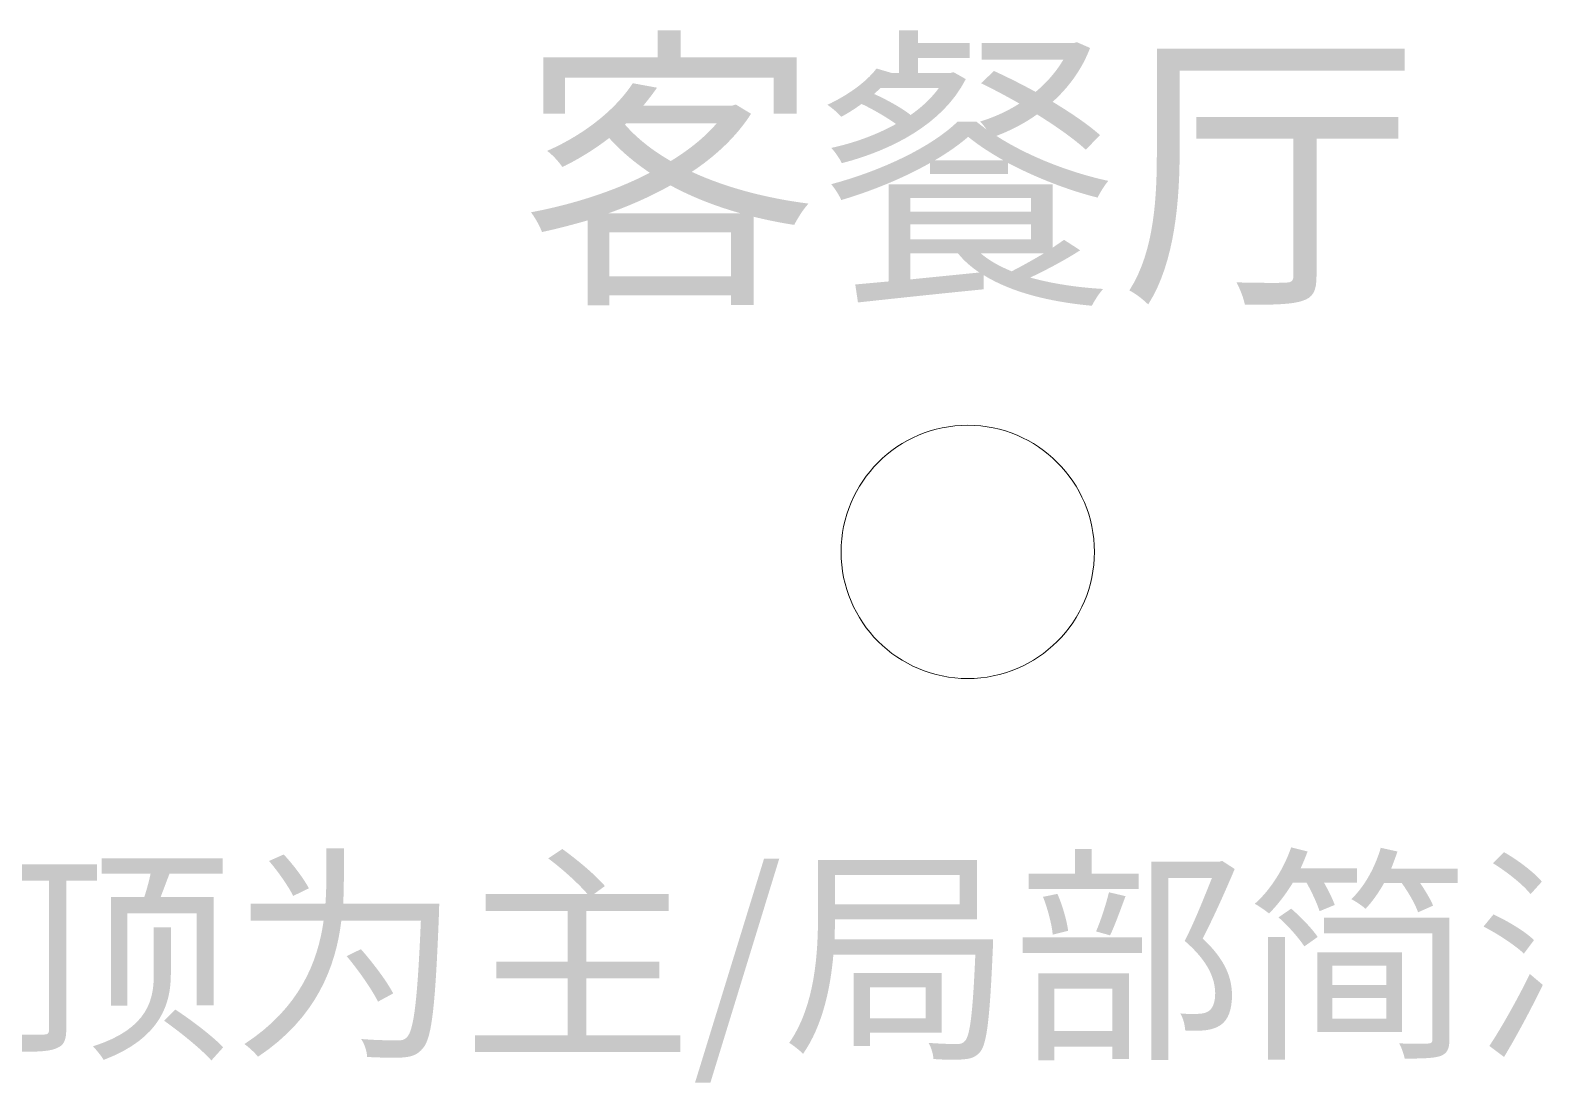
# Model space of a CAD drawing. Header units: millimetres. Extents: x -4600 to 229000, y -4300 to 19460.
# Drawn here: x 170486 to 172277, y 7272 to 8518 of the extents above; entities that cross this region are included whole.
import ezdxf

# ---------------------------------------------------------------- set-up
doc = ezdxf.new("R2010")
doc.units = ezdxf.units.MM
doc.header["$LTSCALE"] = 100
doc.layers.add('A-TEXT', color=7, linetype='Continuous', lineweight=18)
doc.layers.add('R2-LIGHT', color=2, linetype='Continuous', lineweight=18)

# ---------------------------------------------------------------- blocks, each defined once
blk = doc.blocks.new('R2_CEILING')
at = {"layer": 'A-TEXT'}
for points in [[(11093.3, 6686.1), (11093.3, 6619.4), (11119.2, 6619.4), (11119.2, 6662), (11366.1, 6662), (11366.1, 6619.4), (11393.4, 6619.4), (11393.4, 6686.1), (11256.1, 6686.1), (11256.1, 6718.4), (11228.8, 6718.4), (11228.8, 6686.1), (11093.3, 6686.1)], [(11273.1, 5471.6), (11291.3, 5471.6), (11372.9, 5737.1), (11354.9, 5737.1), (11273.1, 5471.6)], [(11723, 5748.5), (11723, 5719.3), (11668.1, 5719.3), (11668.1, 5701), (11798.6, 5701), (11798.6, 5719.3), (11742.9, 5719.3), (11742.9, 5748.5), (11723, 5748.5)], [(11661.3, 5643.7), (11661.3, 5625.2), (11802.4, 5625.2), (11802.4, 5643.7), (11661.3, 5643.7)], [(11951.9, 5644.3), (11951.9, 5499.1), (11971.8, 5499.1), (11971.8, 5644.3), (11951.9, 5644.3)]]:
    blk.add_hatch(color=256, dxfattribs=at).paths.add_polyline_path(points)
h = blk.add_hatch(color=256, dxfattribs=at)
edge = h.paths.add_edge_path()
edge.add_spline(control_points=[(11611.9, 6655.6), (11626.4, 6648.5), (11642, 6640.3), (11657.3, 6631.5)], knot_values=[0, 0, 0, 0, 1, 1, 1, 1], degree=3, periodic=0)
edge.add_spline(control_points=[(11657.3, 6631.5), (11642.8, 6622.2), (11626.8, 6615.1), (11610.8, 6610.2)], knot_values=[0, 0, 0, 0, 1, 1, 1, 1], degree=3, periodic=0)
edge.add_spline(control_points=[(11610.8, 6610.2), (11613.3, 6607.7), (11616.2, 6604.1), (11618.6, 6600.6)], knot_values=[0, 0, 0, 0, 1, 1, 1, 1], degree=3, periodic=0)
edge.add_line((11618.6, 6600.6), (11606.2, 6610.2))
edge.add_line((11606.2, 6610.2), (11584.2, 6610.2))
edge.add_spline(control_points=[(11584.2, 6610.2), (11553.7, 6580.4), (11494.5, 6552), (11434.5, 6536)], knot_values=[0, 0, 0, 0, 1, 1, 1, 1], degree=3, periodic=0)
edge.add_spline(control_points=[(11434.5, 6536), (11438.8, 6530.7), (11444.1, 6522.6), (11446.3, 6517.2)], knot_values=[0, 0, 0, 0, 1, 1, 1, 1], degree=3, periodic=0)
edge.add_spline(control_points=[(11446.3, 6517.2), (11483.5, 6528.2), (11521.1, 6543.8), (11551.6, 6561.2)], knot_values=[0, 0, 0, 0, 1, 1, 1, 1], degree=3, periodic=0)
edge.add_line((11551.6, 6561.2), (11551.6, 6548.1))
edge.add_line((11551.6, 6548.1), (11643.8, 6548.1))
edge.add_line((11643.8, 6548.1), (11643.8, 6561.2))
edge.add_spline(control_points=[(11643.8, 6561.2), (11677.2, 6543.5), (11715.8, 6528.6), (11749.9, 6520.1)], knot_values=[0, 0, 0, 0, 1, 1, 1, 1], degree=3, periodic=0)
edge.add_spline(control_points=[(11749.9, 6520.1), (11752.7, 6525.8), (11758, 6534.6), (11762.6, 6539.9)], knot_values=[0, 0, 0, 0, 1, 1, 1, 1], degree=3, periodic=0)
edge.add_spline(control_points=[(11762.6, 6539.9), (11718.3, 6549.5), (11668.7, 6568.3), (11630, 6593.2)], knot_values=[0, 0, 0, 0, 1, 1, 1, 1], degree=3, periodic=0)
edge.add_spline(control_points=[(11630, 6593.2), (11646.7, 6599.5), (11663.3, 6608), (11678.2, 6618.7)], knot_values=[0, 0, 0, 0, 1, 1, 1, 1], degree=3, periodic=0)
edge.add_spline(control_points=[(11678.2, 6618.7), (11701.6, 6604.1), (11722.6, 6589.2), (11736, 6576.8)], knot_values=[0, 0, 0, 0, 1, 1, 1, 1], degree=3, periodic=0)
edge.add_line((11736, 6576.8), (11752.7, 6594.2))
edge.add_spline(control_points=[(11752.7, 6594.2), (11739.2, 6606.3), (11719, 6620.1), (11696.7, 6633.6)], knot_values=[0, 0, 0, 0, 1, 1, 1, 1], degree=3, periodic=0)
edge.add_spline(control_points=[(11696.7, 6633.6), (11715.5, 6650.6), (11731.4, 6671.9), (11741, 6697.4)], knot_values=[0, 0, 0, 0, 1, 1, 1, 1], degree=3, periodic=0)
edge.add_line((11741, 6697.4), (11725.4, 6704.2))
edge.add_line((11725.4, 6704.2), (11721.5, 6703.1))
edge.add_line((11721.5, 6703.1), (11612.6, 6703.1))
edge.add_line((11612.6, 6703.1), (11612.6, 6683.6))
edge.add_line((11612.6, 6683.6), (11709.4, 6683.6))
edge.add_spline(control_points=[(11709.4, 6683.6), (11700.9, 6669.1), (11689.6, 6656.3), (11676.5, 6645.3)], knot_values=[0, 0, 0, 0, 1, 1, 1, 1], degree=3, periodic=0)
edge.add_spline(control_points=[(11676.5, 6645.3), (11659.8, 6654.5), (11642.8, 6663), (11627.2, 6670.1)], knot_values=[0, 0, 0, 0, 1, 1, 1, 1], degree=3, periodic=0)
edge.add_line((11627.2, 6670.1), (11611.9, 6655.6))
edge = h.paths.add_edge_path(flags=0)
edge.add_spline(control_points=[(11488.1, 6673), (11475, 6655.9), (11452.6, 6640.7), (11429.9, 6630)], knot_values=[0, 0, 0, 0, 1, 1, 1, 1], degree=3, periodic=0)
edge.add_spline(control_points=[(11429.9, 6630), (11434.9, 6626.8), (11443.1, 6619.8), (11446.3, 6615.9)], knot_values=[0, 0, 0, 0, 1, 1, 1, 1], degree=3, periodic=0)
edge.add_spline(control_points=[(11446.3, 6615.9), (11454.4, 6620.1), (11462.6, 6625.4), (11470.4, 6631.1)], knot_values=[0, 0, 0, 0, 1, 1, 1, 1], degree=3, periodic=0)
edge.add_spline(control_points=[(11470.4, 6631.1), (11484.6, 6624.4), (11500.2, 6615.1), (11511.2, 6607.3)], knot_values=[0, 0, 0, 0, 1, 1, 1, 1], degree=3, periodic=0)
edge.add_spline(control_points=[(11511.2, 6607.3), (11487.4, 6594.2), (11460.8, 6584.6), (11434.5, 6579)], knot_values=[0, 0, 0, 0, 1, 1, 1, 1], degree=3, periodic=0)
edge.add_spline(control_points=[(11434.5, 6579), (11438.8, 6574.4), (11444.5, 6566.2), (11447, 6560.9)], knot_values=[0, 0, 0, 0, 1, 1, 1, 1], degree=3, periodic=0)
edge.add_spline(control_points=[(11447, 6560.9), (11505.8, 6576.1), (11566.9, 6607.3), (11593.8, 6660.5)], knot_values=[0, 0, 0, 0, 1, 1, 1, 1], degree=3, periodic=0)
edge.add_line((11593.8, 6660.5), (11579.3, 6668.7))
edge.add_line((11579.3, 6668.7), (11575, 6667.6))
edge.add_line((11575, 6667.6), (11537.4, 6667.6))
edge.add_line((11537.4, 6667.6), (11537.4, 6685.4))
edge.add_line((11537.4, 6685.4), (11598.4, 6685.4))
edge.add_line((11598.4, 6685.4), (11598.4, 6703.1))
edge.add_line((11598.4, 6703.1), (11537.4, 6703.1))
edge.add_line((11537.4, 6703.1), (11537.4, 6718.4))
edge.add_line((11537.4, 6718.4), (11514.7, 6718.4))
edge.add_line((11514.7, 6718.4), (11514.7, 6667.6))
edge.add_line((11514.7, 6667.6), (11506.6, 6667.6))
edge.add_line((11506.6, 6667.6), (11488.1, 6673))
edge = h.paths.add_edge_path(flags=0)
edge.add_spline(control_points=[(11561.9, 6649.9), (11553, 6637.8), (11541.7, 6627.2), (11528.5, 6618)], knot_values=[0, 0, 0, 0, 1, 1, 1, 1], degree=3, periodic=0)
edge.add_spline(control_points=[(11528.5, 6618), (11517.5, 6626.5), (11500.5, 6636.1), (11485.3, 6642.8)], knot_values=[0, 0, 0, 0, 1, 1, 1, 1], degree=3, periodic=0)
edge.add_line((11485.3, 6642.8), (11492.7, 6649.9))
edge.add_line((11492.7, 6649.9), (11561.9, 6649.9))
edge = h.paths.add_edge_path(flags=0)
edge.add_spline(control_points=[(11596.6, 6592.1), (11608.4, 6582.5), (11622.5, 6573.3), (11638.1, 6564.4)], knot_values=[0, 0, 0, 0, 1, 1, 1, 1], degree=3, periodic=0)
edge.add_line((11638.1, 6564.4), (11557.3, 6564.4))
edge.add_spline(control_points=[(11557.3, 6564.4), (11572.5, 6573.3), (11586, 6582.9), (11596.6, 6592.1)], knot_values=[0, 0, 0, 0, 1, 1, 1, 1], degree=3, periodic=0)
h = blk.add_hatch(color=256, dxfattribs=at)
edge = h.paths.add_edge_path()
edge.add_line((11820.1, 6696.4), (11820.1, 6575.4))
edge.add_spline(control_points=[(11820.1, 6575.4), (11820.1, 6524.3), (11818, 6457.3), (11787.5, 6410.1)], knot_values=[0, 0, 0, 0, 1, 1, 1, 1], degree=3, periodic=0)
edge.add_spline(control_points=[(11787.5, 6410.1), (11793.9, 6407.3), (11805.2, 6398.4), (11809.8, 6393.5)], knot_values=[0, 0, 0, 0, 1, 1, 1, 1], degree=3, periodic=0)
edge.add_spline(control_points=[(11809.8, 6393.5), (11842.1, 6443.8), (11847.1, 6520.4), (11847.1, 6575.4)], knot_values=[0, 0, 0, 0, 1, 1, 1, 1], degree=3, periodic=0)
edge.add_line((11847.1, 6575.4), (11847.1, 6670.5))
edge.add_line((11847.1, 6670.5), (12113.5, 6670.5))
edge.add_line((12113.5, 6670.5), (12113.5, 6696.4))
edge.add_line((12113.5, 6696.4), (11820.1, 6696.4))
edge = h.paths.add_edge_path(flags=0)
edge.add_line((11866.9, 6615.5), (11866.9, 6590))
edge.add_line((11866.9, 6590), (11981.9, 6590))
edge.add_line((11981.9, 6590), (11981.9, 6427.5))
edge.add_spline(control_points=[(11981.9, 6427.5), (11981.9, 6421.1), (11979.7, 6419.7), (11972.6, 6419.3), (11965.5, 6419), (11940.4, 6419), (11914.5, 6419.7)], knot_values=[0, 0, 0, 0, 1, 1, 1, 2, 2, 2, 2], degree=3, periodic=0)
edge.add_spline(control_points=[(11914.5, 6419.7), (11918.4, 6412.2), (11923, 6400.9), (11924.4, 6393.1)], knot_values=[0, 0, 0, 0, 1, 1, 1, 1], degree=3, periodic=0)
edge.add_spline(control_points=[(11924.4, 6393.1), (11957.7, 6393.1), (11979.4, 6393.5), (11992.1, 6397.7)], knot_values=[0, 0, 0, 0, 1, 1, 1, 1], degree=3, periodic=0)
edge.add_spline(control_points=[(11992.1, 6397.7), (12005.3, 6401.6), (12009.2, 6409.8), (12009.2, 6427.1)], knot_values=[0, 0, 0, 0, 1, 1, 1, 1], degree=3, periodic=0)
edge.add_line((12009.2, 6427.1), (12009.2, 6590))
edge.add_line((12009.2, 6590), (12106, 6590))
edge.add_line((12106, 6590), (12106, 6615.5))
edge.add_line((12106, 6615.5), (11866.9, 6615.5))
h = blk.add_hatch(color=256, dxfattribs=at)
edge = h.paths.add_edge_path()
edge.add_spline(control_points=[(11199.4, 6655.6), (11181.6, 6628.3), (11147.2, 6597.1), (11097.9, 6575.4)], knot_values=[0, 0, 0, 0, 1, 1, 1, 1], degree=3, periodic=0)
edge.add_spline(control_points=[(11097.9, 6575.4), (11104, 6571.2), (11112.1, 6562.3), (11116, 6556.3)], knot_values=[0, 0, 0, 0, 1, 1, 1, 1], degree=3, periodic=0)
edge.add_spline(control_points=[(11116, 6556.3), (11136.9, 6566.5), (11155.4, 6578.3), (11171.4, 6590.7)], knot_values=[0, 0, 0, 0, 1, 1, 1, 1], degree=3, periodic=0)
edge.add_spline(control_points=[(11171.4, 6590.7), (11185.2, 6575.4), (11201.5, 6561.6), (11219.6, 6549.5)], knot_values=[0, 0, 0, 0, 1, 1, 1, 1], degree=3, periodic=0)
edge.add_spline(control_points=[(11219.6, 6549.5), (11176.7, 6527.2), (11126.3, 6511.6), (11078.8, 6502.7)], knot_values=[0, 0, 0, 0, 1, 1, 1, 1], degree=3, periodic=0)
edge.add_spline(control_points=[(11078.8, 6502.7), (11083.4, 6497), (11089.4, 6486), (11091.9, 6479.3)], knot_values=[0, 0, 0, 0, 1, 1, 1, 1], degree=3, periodic=0)
edge.add_spline(control_points=[(11091.9, 6479.3), (11109.6, 6483.2), (11127.7, 6487.8), (11145.8, 6493.1)], knot_values=[0, 0, 0, 0, 1, 1, 1, 1], degree=3, periodic=0)
edge.add_line((11145.8, 6493.1), (11145.8, 6392.4))
edge.add_line((11145.8, 6392.4), (11171.7, 6392.4))
edge.add_line((11171.7, 6392.4), (11171.7, 6404.4))
edge.add_line((11171.7, 6404.4), (11315.7, 6404.4))
edge.add_line((11315.7, 6404.4), (11315.7, 6392.7))
edge.add_line((11315.7, 6392.7), (11342.7, 6392.7))
edge.add_line((11342.7, 6392.7), (11342.7, 6497.4))
edge.add_spline(control_points=[(11342.7, 6497.4), (11358.3, 6493.5), (11374.2, 6490.3), (11390.6, 6487.8)], knot_values=[0, 0, 0, 0, 1, 1, 1, 1], degree=3, periodic=0)
edge.add_spline(control_points=[(11390.6, 6487.8), (11394.5, 6495.3), (11401.6, 6507), (11407.6, 6513)], knot_values=[0, 0, 0, 0, 1, 1, 1, 1], degree=3, periodic=0)
edge.add_spline(control_points=[(11407.6, 6513), (11357.2, 6519.4), (11309.3, 6532.1), (11269.3, 6550.6)], knot_values=[0, 0, 0, 0, 1, 1, 1, 1], degree=3, periodic=0)
edge.add_spline(control_points=[(11269.3, 6550.6), (11298, 6569.7), (11322.5, 6592.8), (11339.5, 6619.4)], knot_values=[0, 0, 0, 0, 1, 1, 1, 1], degree=3, periodic=0)
edge.add_line((11339.5, 6619.4), (11321.4, 6630.4))
edge.add_line((11321.4, 6630.4), (11316.8, 6629))
edge.add_line((11316.8, 6629), (11211.8, 6629))
edge.add_spline(control_points=[(11211.8, 6629), (11217.8, 6636.1), (11223.1, 6643.2), (11228.1, 6650.3)], knot_values=[0, 0, 0, 0, 1, 1, 1, 1], degree=3, periodic=0)
edge.add_line((11228.1, 6650.3), (11199.4, 6655.6))
h.paths.add_polyline_path([(11171.7, 6426.8), (11171.7, 6478.9), (11315.7, 6478.9), (11315.7, 6426.8), (11171.7, 6426.8)], flags=0)
edge = h.paths.add_edge_path(flags=0)
edge.add_spline(control_points=[(11244.1, 6534.6), (11269.3, 6520.8), (11297.6, 6509.8), (11327.8, 6501.3)], knot_values=[0, 0, 0, 0, 1, 1, 1, 1], degree=3, periodic=0)
edge.add_line((11327.8, 6501.3), (11169.9, 6501.3))
edge.add_spline(control_points=[(11169.9, 6501.3), (11195.8, 6510.5), (11220.7, 6521.5), (11244.1, 6534.6)], knot_values=[0, 0, 0, 0, 1, 1, 1, 1], degree=3, periodic=0)
edge = h.paths.add_edge_path(flags=0)
edge.add_line((11191.6, 6608), (11298.7, 6608))
edge.add_spline(control_points=[(11298.7, 6608), (11284.5, 6591.4), (11265.7, 6576.5), (11244.4, 6563.4)], knot_values=[0, 0, 0, 0, 1, 1, 1, 1], degree=3, periodic=0)
edge.add_spline(control_points=[(11244.4, 6563.4), (11222.8, 6575.8), (11204.3, 6590.3), (11190.2, 6606.6)], knot_values=[0, 0, 0, 0, 1, 1, 1, 1], degree=3, periodic=0)
edge.add_line((11190.2, 6606.6), (11191.6, 6608))
h = blk.add_hatch(color=256, dxfattribs=at)
edge = h.paths.add_edge_path()
edge.add_line((11462.9, 6417.2), (11466.1, 6395.9))
edge.add_spline(control_points=[(11466.1, 6395.9), (11505.5, 6400.2), (11561.5, 6406.2), (11615.1, 6411.5)], knot_values=[0, 0, 0, 0, 1, 1, 1, 1], degree=3, periodic=0)
edge.add_line((11615.1, 6411.5), (11615.1, 6428.2))
edge.add_spline(control_points=[(11615.1, 6428.2), (11647.7, 6408), (11692.8, 6396.6), (11743.1, 6392)], knot_values=[0, 0, 0, 0, 1, 1, 1, 1], degree=3, periodic=0)
edge.add_spline(control_points=[(11743.1, 6392), (11746.3, 6398.1), (11751.7, 6406.9), (11756.6, 6411.9)], knot_values=[0, 0, 0, 0, 1, 1, 1, 1], degree=3, periodic=0)
edge.add_spline(control_points=[(11756.6, 6411.9), (11725.1, 6413.7), (11695.6, 6418.3), (11670.1, 6425.4)], knot_values=[0, 0, 0, 0, 1, 1, 1, 1], degree=3, periodic=0)
edge.add_spline(control_points=[(11670.1, 6425.4), (11689.6, 6434.6), (11711.6, 6446.3), (11729.3, 6457.7)], knot_values=[0, 0, 0, 0, 1, 1, 1, 1], degree=3, periodic=0)
edge.add_line((11729.3, 6457.7), (11710.2, 6470.1))
edge.add_line((11710.2, 6470.1), (11696.7, 6460.8))
edge.add_line((11696.7, 6460.8), (11696.7, 6536))
edge.add_line((11696.7, 6536), (11516.5, 6535.7))
edge.add_line((11516.5, 6535.7), (11502.6, 6535.7))
edge.add_line((11502.6, 6535.7), (11502.6, 6420.8))
edge.add_line((11502.6, 6420.8), (11462.9, 6417.2))
h.paths.add_polyline_path([(11528.2, 6470.8), (11528.2, 6488.5), (11671.1, 6488.5), (11671.1, 6470.8), (11528.2, 6470.8)], flags=0)
edge = h.paths.add_edge_path(flags=0)
edge.add_line((11528.2, 6454.1), (11584.6, 6454.1))
edge.add_spline(control_points=[(11584.6, 6454.1), (11591.3, 6445.6), (11599.8, 6438.1), (11609.8, 6431.4)], knot_values=[0, 0, 0, 0, 1, 1, 1, 1], degree=3, periodic=0)
edge.add_line((11609.8, 6431.4), (11528.2, 6423.2))
edge.add_line((11528.2, 6423.2), (11528.2, 6454.1))
h.paths.add_polyline_path([(11528.2, 6519.7), (11671.1, 6519.7), (11671.1, 6503.4), (11528.2, 6503.4), (11528.2, 6519.7)], flags=0)
edge = h.paths.add_edge_path(flags=0)
edge.add_spline(control_points=[(11686.4, 6454.1), (11674, 6446.7), (11660.1, 6438.9), (11648.1, 6432.8)], knot_values=[0, 0, 0, 0, 1, 1, 1, 1], degree=3, periodic=0)
edge.add_spline(control_points=[(11648.1, 6432.8), (11633.5, 6438.9), (11621.1, 6445.6), (11611.5, 6454.1)], knot_values=[0, 0, 0, 0, 1, 1, 1, 1], degree=3, periodic=0)
edge.add_line((11611.5, 6454.1), (11686.4, 6454.1))
h = blk.add_hatch(color=256, dxfattribs=at)
edge = h.paths.add_edge_path()
edge.add_spline(control_points=[(11979.2, 5750.4), (11970.2, 5724.5), (11954.4, 5699.7), (11936.1, 5683.6)], knot_values=[0, 0, 0, 0, 1, 1, 1, 1], degree=3, periodic=0)
edge.add_spline(control_points=[(11936.1, 5683.6), (11940.7, 5681.1), (11948.9, 5675.4), (11953, 5672.1)], knot_values=[0, 0, 0, 0, 1, 1, 1, 1], degree=3, periodic=0)
edge.add_spline(control_points=[(11953, 5672.1), (11962.8, 5681.9), (11972.6, 5694.5), (11981.1, 5708.4)], knot_values=[0, 0, 0, 0, 1, 1, 1, 1], degree=3, periodic=0)
edge.add_line((11981.1, 5708.4), (11997.5, 5708.4))
edge.add_spline(control_points=[(11997.5, 5708.4), (12003.8, 5697.2), (12010, 5683.8), (12012.8, 5674.8)], knot_values=[0, 0, 0, 0, 1, 1, 1, 1], degree=3, periodic=0)
edge.add_line((12012.8, 5674.8), (12030.8, 5682.2))
edge.add_spline(control_points=[(12030.8, 5682.2), (12028.3, 5689.3), (12023.4, 5699.1), (12018.2, 5708.4)], knot_values=[0, 0, 0, 0, 1, 1, 1, 1], degree=3, periodic=0)
edge.add_line((12018.2, 5708.4), (12057.2, 5708.4))
edge.add_line((12057.2, 5708.4), (12057.2, 5725.6))
edge.add_line((12057.2, 5725.6), (11990.4, 5725.6))
edge.add_spline(control_points=[(11990.4, 5725.6), (11993.4, 5732.1), (11996.1, 5738.7), (11998.6, 5745.5)], knot_values=[0, 0, 0, 0, 1, 1, 1, 1], degree=3, periodic=0)
edge.add_line((11998.6, 5745.5), (11979.2, 5750.4))
h = blk.add_hatch(color=256, dxfattribs=at)
edge = h.paths.add_edge_path()
edge.add_line((10581.4, 5691.8), (10581.4, 5562.7))
edge.add_line((10581.4, 5562.7), (10600.8, 5562.7))
edge.add_line((10600.8, 5562.7), (10600.8, 5672.4))
edge.add_line((10600.8, 5672.4), (10682.9, 5672.4))
edge.add_line((10682.9, 5672.4), (10682.9, 5563.2))
edge.add_line((10682.9, 5563.2), (10702.8, 5563.2))
edge.add_line((10702.8, 5563.2), (10702.8, 5691.8))
edge.add_line((10702.8, 5691.8), (10640.3, 5691.8))
edge.add_line((10640.3, 5691.8), (10650.7, 5719.3))
edge.add_line((10650.7, 5719.3), (10713.7, 5719.3))
edge.add_line((10713.7, 5719.3), (10713.7, 5737.6))
edge.add_line((10713.7, 5737.6), (10570.2, 5737.6))
edge.add_line((10570.2, 5737.6), (10570.2, 5719.3))
edge.add_line((10570.2, 5719.3), (10628.3, 5719.3))
edge.add_spline(control_points=[(10628.3, 5719.3), (10626.4, 5710.3), (10623.7, 5700.2), (10620.9, 5691.8)], knot_values=[0, 0, 0, 0, 1, 1, 1, 1], degree=3, periodic=0)
edge.add_line((10620.9, 5691.8), (10581.4, 5691.8))
edge = h.paths.add_edge_path(flags=0)
edge.add_line((10632.1, 5655.7), (10632.1, 5600.9))
edge.add_spline(control_points=[(10632.1, 5600.9), (10632.1, 5572.5), (10627.5, 5536.2), (10560.1, 5514.7)], knot_values=[0, 0, 0, 0, 1, 1, 1, 1], degree=3, periodic=0)
edge.add_spline(control_points=[(10560.1, 5514.7), (10564.2, 5510.3), (10570.2, 5503.2), (10572.6, 5498.6)], knot_values=[0, 0, 0, 0, 1, 1, 1, 1], degree=3, periodic=0)
edge.add_spline(control_points=[(10572.6, 5498.6), (10641.1, 5524.5), (10652.3, 5566.2), (10652.3, 5600.6)], knot_values=[0, 0, 0, 0, 1, 1, 1, 1], degree=3, periodic=0)
edge.add_line((10652.3, 5600.6), (10652.3, 5655.7))
edge.add_line((10652.3, 5655.7), (10632.1, 5655.7))
h = blk.add_hatch(color=256, dxfattribs=at)
edge = h.paths.add_edge_path()
edge.add_line((10836.5, 5749.1), (10836.5, 5716.9))
edge.add_spline(control_points=[(10836.5, 5716.9), (10836.5, 5706.5), (10836.2, 5695.6), (10835.4, 5683.8)], knot_values=[0, 0, 0, 0, 1, 1, 1, 1], degree=3, periodic=0)
edge.add_line((10835.4, 5683.8), (10746.7, 5683.8))
edge.add_line((10746.7, 5683.8), (10746.7, 5663.4))
edge.add_line((10746.7, 5663.4), (10833.2, 5663.4))
edge.add_spline(control_points=[(10833.2, 5663.4), (10826.4, 5614.8), (10804.8, 5560), (10739.4, 5517.4)], knot_values=[0, 0, 0, 0, 1, 1, 1, 1], degree=3, periodic=0)
edge.add_spline(control_points=[(10739.4, 5517.4), (10744.3, 5514.1), (10751.9, 5507), (10755.5, 5502.4)], knot_values=[0, 0, 0, 0, 1, 1, 1, 1], degree=3, periodic=0)
edge.add_spline(control_points=[(10755.5, 5502.4), (10825.3, 5548.8), (10847.7, 5609.9), (10854.2, 5663.4)], knot_values=[0, 0, 0, 0, 1, 1, 1, 1], degree=3, periodic=0)
edge.add_line((10854.2, 5663.4), (10948.4, 5663.4))
edge.add_spline(control_points=[(10948.4, 5663.4), (10944.5, 5570.6), (10940.2, 5534.1), (10932, 5525.6)], knot_values=[0, 0, 0, 0, 1, 1, 1, 1], degree=3, periodic=0)
edge.add_spline(control_points=[(10932, 5525.6), (10929, 5522.3), (10926, 5521.5), (10920, 5521.8)], knot_values=[0, 0, 0, 0, 1, 1, 1, 1], degree=3, periodic=0)
edge.add_spline(control_points=[(10920, 5521.8), (10913.4, 5521.8), (10896.3, 5521.8), (10877.7, 5523.4)], knot_values=[0, 0, 0, 0, 1, 1, 1, 1], degree=3, periodic=0)
edge.add_spline(control_points=[(10877.7, 5523.4), (10881.8, 5517.4), (10884.5, 5508.4), (10884.8, 5502.1)], knot_values=[0, 0, 0, 0, 1, 1, 1, 1], degree=3, periodic=0)
edge.add_spline(control_points=[(10884.8, 5502.1), (10901.7, 5501.3), (10918.9, 5500.8), (10928.4, 5501.6)], knot_values=[0, 0, 0, 0, 1, 1, 1, 1], degree=3, periodic=0)
edge.add_spline(control_points=[(10928.4, 5501.6), (10938.5, 5502.7), (10944.8, 5504.9), (10951.1, 5512.8)], knot_values=[0, 0, 0, 0, 1, 1, 1, 1], degree=3, periodic=0)
edge.add_spline(control_points=[(10951.1, 5512.8), (10961.7, 5525.3), (10965.6, 5563.8), (10969.9, 5673.2)], knot_values=[0, 0, 0, 0, 1, 1, 1, 1], degree=3, periodic=0)
edge.add_spline(control_points=[(10969.9, 5673.2), (10969.9, 5676.5), (10970.2, 5683.8), (10970.2, 5683.8)], knot_values=[0, 0, 0, 0, 1, 1, 1, 1], degree=3, periodic=0)
edge.add_line((10970.2, 5683.8), (10856.4, 5683.8))
edge.add_spline(control_points=[(10856.4, 5683.8), (10857, 5695.3), (10857.2, 5706.5), (10857.2, 5716.6)], knot_values=[0, 0, 0, 0, 1, 1, 1, 1], degree=3, periodic=0)
edge.add_line((10857.2, 5716.6), (10857.2, 5749.1))
edge.add_line((10857.2, 5749.1), (10836.5, 5749.1))
edge = h.paths.add_edge_path(flags=0)
edge.add_spline(control_points=[(10860.5, 5621.6), (10874.4, 5605), (10890.5, 5582.1), (10897.6, 5567.6)], knot_values=[0, 0, 0, 0, 1, 1, 1, 1], degree=3, periodic=0)
edge.add_line((10897.6, 5567.6), (10915.6, 5577.4))
edge.add_spline(control_points=[(10915.6, 5577.4), (10908.3, 5591.6), (10891.6, 5613.7), (10877.4, 5629.8)], knot_values=[0, 0, 0, 0, 1, 1, 1, 1], degree=3, periodic=0)
edge.add_line((10877.4, 5629.8), (10860.5, 5621.6))
edge = h.paths.add_edge_path(flags=0)
edge.add_spline(control_points=[(10768.6, 5734.3), (10779.5, 5721.5), (10791.7, 5704), (10797.2, 5692.9)], knot_values=[0, 0, 0, 0, 1, 1, 1, 1], degree=3, periodic=0)
edge.add_line((10797.2, 5692.9), (10815.8, 5701.9))
edge.add_spline(control_points=[(10815.8, 5701.9), (10810, 5713), (10797.2, 5730), (10786, 5742)], knot_values=[0, 0, 0, 0, 1, 1, 1, 1], degree=3, periodic=0)
edge.add_line((10786, 5742), (10768.6, 5734.3))
h = blk.add_hatch(color=256, dxfattribs=at)
edge = h.paths.add_edge_path()
edge.add_spline(control_points=[(11099.3, 5737.3), (11115.9, 5725), (11135, 5707.6), (11145.9, 5695)], knot_values=[0, 0, 0, 0, 1, 1, 1, 1], degree=3, periodic=0)
edge.add_line((11145.9, 5695), (11025.3, 5695))
edge.add_line((11025.3, 5695), (11025.3, 5675.1))
edge.add_line((11025.3, 5675.1), (11122.4, 5675.1))
edge.add_line((11122.4, 5675.1), (11122.4, 5615.1))
edge.add_line((11122.4, 5615.1), (11037.9, 5615.1))
edge.add_line((11037.9, 5615.1), (11037.9, 5595.2))
edge.add_line((11037.9, 5595.2), (11122.4, 5595.2))
edge.add_line((11122.4, 5595.2), (11122.4, 5527.8))
edge.add_line((11122.4, 5527.8), (11012.5, 5527.8))
edge.add_line((11012.5, 5527.8), (11012.5, 5507.9))
edge.add_line((11012.5, 5507.9), (11255.9, 5507.9))
edge.add_line((11255.9, 5507.9), (11255.9, 5527.8))
edge.add_line((11255.9, 5527.8), (11144.5, 5527.8))
edge.add_line((11144.5, 5527.8), (11144.5, 5595.2))
edge.add_line((11144.5, 5595.2), (11230.8, 5595.2))
edge.add_line((11230.8, 5595.2), (11230.8, 5615.1))
edge.add_line((11230.8, 5615.1), (11144.5, 5615.1))
edge.add_line((11144.5, 5615.1), (11144.5, 5675.1))
edge.add_line((11144.5, 5675.1), (11242, 5675.1))
edge.add_line((11242, 5675.1), (11242, 5695))
edge.add_line((11242, 5695), (11153.3, 5695))
edge.add_line((11153.3, 5695), (11166.4, 5704.6))
edge.add_spline(control_points=[(11166.4, 5704.6), (11155.5, 5717.4), (11133.4, 5736), (11115.9, 5748.5)], knot_values=[0, 0, 0, 0, 1, 1, 1, 1], degree=3, periodic=0)
edge.add_line((11115.9, 5748.5), (11099.3, 5737.3))
h = blk.add_hatch(color=256, dxfattribs=at)
edge = h.paths.add_edge_path()
edge.add_line((11418.8, 5735.4), (11418.8, 5670.2))
edge.add_spline(control_points=[(11418.8, 5670.2), (11418.8, 5625.7), (11415.5, 5563), (11384.7, 5518.8)], knot_values=[0, 0, 0, 0, 1, 1, 1, 1], degree=3, periodic=0)
edge.add_spline(control_points=[(11384.7, 5518.8), (11389, 5516.3), (11397.8, 5509.5), (11401, 5505.7)], knot_values=[0, 0, 0, 0, 1, 1, 1, 1], degree=3, periodic=0)
edge.add_spline(control_points=[(11401, 5505.7), (11424.2, 5539), (11433.5, 5583.4), (11437, 5623.3)], knot_values=[0, 0, 0, 0, 1, 1, 1, 1], degree=3, periodic=0)
edge.add_line((11437, 5623.3), (11605.1, 5623.3))
edge.add_spline(control_points=[(11605.1, 5623.3), (11602.1, 5553.4), (11598.8, 5527.2), (11592.8, 5521)], knot_values=[0, 0, 0, 0, 1, 1, 1, 1], degree=3, periodic=0)
edge.add_spline(control_points=[(11592.8, 5521), (11590.4, 5518), (11587.7, 5517.4), (11582.7, 5517.4), (11577.6, 5517.4), (11564.2, 5517.7), (11549.7, 5518.8)], knot_values=[0, 0, 0, 0, 1, 1, 1, 2, 2, 2, 2], degree=3, periodic=0)
edge.add_spline(control_points=[(11549.7, 5518.8), (11553, 5513.3), (11555.2, 5505.4), (11555.5, 5499.7)], knot_values=[0, 0, 0, 0, 1, 1, 1, 1], degree=3, periodic=0)
edge.add_spline(control_points=[(11555.5, 5499.7), (11570.2, 5498.6), (11584.4, 5498.6), (11592, 5499.4), (11600.5, 5500.2), (11605.7, 5502.1), (11610.8, 5508.1)], knot_values=[0, 0, 0, 0, 1, 1, 1, 2, 2, 2, 2], degree=3, periodic=0)
edge.add_spline(control_points=[(11610.8, 5508.1), (11619, 5518), (11622.3, 5548.5), (11625.9, 5632)], knot_values=[0, 0, 0, 0, 1, 1, 1, 1], degree=3, periodic=0)
edge.add_spline(control_points=[(11625.9, 5632), (11626.1, 5635), (11626.1, 5641.6), (11626.1, 5641.6)], knot_values=[0, 0, 0, 0, 1, 1, 1, 1], degree=3, periodic=0)
edge.add_line((11626.1, 5641.6), (11438.4, 5641.6))
edge.add_line((11438.4, 5641.6), (11439, 5665))
edge.add_line((11439, 5665), (11607, 5665))
edge.add_line((11607, 5665), (11607, 5735.4))
edge.add_line((11607, 5735.4), (11418.8, 5735.4))
h.paths.add_polyline_path([(11461.1, 5601.7), (11461.1, 5515.2), (11480.2, 5515.2), (11480.2, 5531), (11565.3, 5531), (11565.3, 5601.7), (11461.1, 5601.7)], flags=0)
h.paths.add_polyline_path([(11480.2, 5584.8), (11546.2, 5584.8), (11546.2, 5548), (11480.2, 5548), (11480.2, 5584.8)], flags=0)
h.paths.add_polyline_path([(11439, 5717.7), (11586.6, 5717.7), (11586.6, 5682.8), (11439, 5682.8), (11439, 5717.7)], flags=0)
h = blk.add_hatch(color=256, dxfattribs=at)
edge = h.paths.add_edge_path()
edge.add_line((11813.6, 5733.5), (11813.6, 5498.6))
edge.add_line((11813.6, 5498.6), (11833.5, 5498.6))
edge.add_line((11833.5, 5498.6), (11833.5, 5714.1))
edge.add_line((11833.5, 5714.1), (11885.3, 5714.1))
edge.add_spline(control_points=[(11885.3, 5714.1), (11876.6, 5692.3), (11864.9, 5662.6), (11853.1, 5639.6)], knot_values=[0, 0, 0, 0, 1, 1, 1, 1], degree=3, periodic=0)
edge.add_spline(control_points=[(11853.1, 5639.6), (11881, 5615.6), (11888.9, 5594.9), (11889.2, 5578)], knot_values=[0, 0, 0, 0, 1, 1, 1, 1], degree=3, periodic=0)
edge.add_spline(control_points=[(11889.2, 5578), (11889.2, 5567.9), (11887, 5560), (11881.2, 5556.2)], knot_values=[0, 0, 0, 0, 1, 1, 1, 1], degree=3, periodic=0)
edge.add_spline(control_points=[(11881.2, 5556.2), (11878, 5554.2), (11873.9, 5553.4), (11869.2, 5553.2), (11864.1, 5552.9), (11856.1, 5552.9), (11848, 5553.7)], knot_values=[0, 0, 0, 0, 1, 1, 1, 2, 2, 2, 2], degree=3, periodic=0)
edge.add_spline(control_points=[(11848, 5553.7), (11851.5, 5547.7), (11853.4, 5539.2), (11853.7, 5533.5)], knot_values=[0, 0, 0, 0, 1, 1, 1, 1], degree=3, periodic=0)
edge.add_spline(control_points=[(11853.7, 5533.5), (11861.9, 5533), (11870.6, 5533), (11877.7, 5533.8), (11884.5, 5534.6), (11890.5, 5536.5), (11895.4, 5539.8), (11905, 5546.1), (11909.1, 5558.9), (11909.1, 5575.8), (11908.8, 5595.2), (11902, 5616.7), (11874.4, 5642.4)], knot_values=[0, 0, 0, 0, 1, 1, 1, 2, 2, 2, 3, 3, 3, 4, 4, 4, 4], degree=3, periodic=0)
edge.add_spline(control_points=[(11874.4, 5642.4), (11887.2, 5667.2), (11901.4, 5698.9), (11912.3, 5724.8)], knot_values=[0, 0, 0, 0, 1, 1, 1, 1], degree=3, periodic=0)
edge.add_line((11912.3, 5724.8), (11897.6, 5734.3))
edge.add_line((11897.6, 5734.3), (11894.1, 5733.5))
edge.add_line((11894.1, 5733.5), (11813.6, 5733.5))
h = blk.add_hatch(color=256, dxfattribs=at)
edge = h.paths.add_edge_path()
edge.add_spline(control_points=[(12085.3, 5749.9), (12078.5, 5726.4), (12066, 5704), (12050.4, 5689)], knot_values=[0, 0, 0, 0, 1, 1, 1, 1], degree=3, periodic=0)
edge.add_spline(control_points=[(12050.4, 5689), (12055.6, 5686.6), (12063.8, 5680.8), (12067.3, 5677.6)], knot_values=[0, 0, 0, 0, 1, 1, 1, 1], degree=3, periodic=0)
edge.add_spline(control_points=[(12067.3, 5677.6), (12075, 5685.8), (12082.6, 5696.4), (12089.2, 5708.1)], knot_values=[0, 0, 0, 0, 1, 1, 1, 1], degree=3, periodic=0)
edge.add_line((12089.2, 5708.1), (12110.2, 5708.1))
edge.add_spline(control_points=[(12110.2, 5708.1), (12118.4, 5696.7), (12126.3, 5682.8), (12129.5, 5673.5)], knot_values=[0, 0, 0, 0, 1, 1, 1, 1], degree=3, periodic=0)
edge.add_line((12129.5, 5673.5), (12147.3, 5681.4))
edge.add_spline(control_points=[(12147.3, 5681.4), (12144.3, 5688.8), (12138.3, 5698.6), (12132, 5708.1)], knot_values=[0, 0, 0, 0, 1, 1, 1, 1], degree=3, periodic=0)
edge.add_line((12132, 5708.1), (12176.5, 5708.1))
edge.add_line((12176.5, 5708.1), (12176.5, 5725.3))
edge.add_line((12176.5, 5725.3), (12097.6, 5725.3))
edge.add_spline(control_points=[(12097.6, 5725.3), (12100.3, 5731.9), (12102.8, 5738.7), (12105, 5745.5)], knot_values=[0, 0, 0, 0, 1, 1, 1, 1], degree=3, periodic=0)
edge.add_line((12105, 5745.5), (12085.3, 5749.9))
h = blk.add_hatch(color=256, dxfattribs=at)
edge = h.paths.add_edge_path()
edge.add_spline(control_points=[(12218.2, 5731.6), (12234.6, 5721.5), (12254, 5706.2), (12262.7, 5695)], knot_values=[0, 0, 0, 0, 1, 1, 1, 1], degree=3, periodic=0)
edge.add_line((12262.7, 5695), (12276.1, 5709.8))
edge.add_spline(control_points=[(12276.1, 5709.8), (12267.1, 5720.7), (12247.7, 5735.4), (12231.3, 5744.7)], knot_values=[0, 0, 0, 0, 1, 1, 1, 1], degree=3, periodic=0)
edge.add_line((12231.3, 5744.7), (12218.2, 5731.6))
h = blk.add_hatch(color=256, dxfattribs=at)
edge = h.paths.add_edge_path()
edge.add_line((10463.8, 5730.2), (10463.8, 5710.9))
edge.add_line((10463.8, 5710.9), (10508, 5710.9))
edge.add_line((10508, 5710.9), (10508, 5534.3))
edge.add_spline(control_points=[(10508, 5534.3), (10508, 5530), (10506.6, 5528.9), (10502, 5528.6), (10497.6, 5528.3), (10482.9, 5528.3), (10466.2, 5528.9)], knot_values=[0, 0, 0, 0, 1, 1, 1, 2, 2, 2, 2], degree=3, periodic=0)
edge.add_spline(control_points=[(10466.2, 5528.9), (10469.5, 5523.1), (10472.8, 5513.9), (10473.9, 5508.4)], knot_values=[0, 0, 0, 0, 1, 1, 1, 1], degree=3, periodic=0)
edge.add_spline(control_points=[(10473.9, 5508.4), (10495.7, 5508.1), (10509.1, 5508.9), (10517, 5512.5)], knot_values=[0, 0, 0, 0, 1, 1, 1, 1], degree=3, periodic=0)
edge.add_spline(control_points=[(10517, 5512.5), (10525.4, 5515.8), (10528.4, 5521.8), (10528.4, 5534.3)], knot_values=[0, 0, 0, 0, 1, 1, 1, 1], degree=3, periodic=0)
edge.add_line((10528.4, 5534.3), (10528.4, 5710.9))
edge.add_line((10528.4, 5710.9), (10565, 5710.9))
edge.add_line((10565, 5710.9), (10565, 5730.2))
edge.add_line((10565, 5730.2), (10463.8, 5730.2))
h = blk.add_hatch(color=256, dxfattribs=at)
edge = h.paths.add_edge_path()
edge.add_spline(control_points=[(11763.4, 5697.2), (11760.1, 5683.6), (11753.6, 5663.4), (11748.1, 5650.8)], knot_values=[0, 0, 0, 0, 1, 1, 1, 1], degree=3, periodic=0)
edge.add_line((11748.1, 5650.8), (11764.7, 5646.2))
edge.add_spline(control_points=[(11764.7, 5646.2), (11770.5, 5658.2), (11777, 5676.5), (11783, 5692.6)], knot_values=[0, 0, 0, 0, 1, 1, 1, 1], degree=3, periodic=0)
edge.add_line((11783, 5692.6), (11763.4, 5697.2))
h = blk.add_hatch(color=256, dxfattribs=at)
edge = h.paths.add_edge_path()
edge.add_spline(control_points=[(11685.3, 5691.8), (11690.8, 5677.6), (11695.7, 5659.3), (11696.8, 5647)], knot_values=[0, 0, 0, 0, 1, 1, 1, 1], degree=3, periodic=0)
edge.add_line((11696.8, 5647), (11715.1, 5651.6))
edge.add_spline(control_points=[(11715.1, 5651.6), (11713.4, 5663.4), (11708.5, 5681.7), (11702.3, 5695.3)], knot_values=[0, 0, 0, 0, 1, 1, 1, 1], degree=3, periodic=0)
edge.add_line((11702.3, 5695.3), (11685.3, 5691.8))
h = blk.add_hatch(color=256, dxfattribs=at)
edge = h.paths.add_edge_path()
edge.add_spline(control_points=[(11964.2, 5667.5), (11975.7, 5657.4), (11988.7, 5642.6), (11994.8, 5633.1)], knot_values=[0, 0, 0, 0, 1, 1, 1, 1], degree=3, periodic=0)
edge.add_line((11994.8, 5633.1), (12010.6, 5644.3))
edge.add_spline(control_points=[(12010.6, 5644.3), (12004.3, 5653.8), (11990.9, 5667.7), (11979.2, 5677.8)], knot_values=[0, 0, 0, 0, 1, 1, 1, 1], degree=3, periodic=0)
edge.add_line((11979.2, 5677.8), (11964.2, 5667.5))
h = blk.add_hatch(color=256, dxfattribs=at)
edge = h.paths.add_edge_path()
edge.add_line((12018.2, 5667.2), (12018.2, 5648.6))
edge.add_line((12018.2, 5648.6), (12146.5, 5648.6))
edge.add_line((12146.5, 5648.6), (12146.5, 5523.4))
edge.add_spline(control_points=[(12146.5, 5523.4), (12146.5, 5519.3), (12145.4, 5518.2), (12141, 5518), (12136.9, 5517.7), (12122.4, 5517.7), (12107.2, 5518.2)], knot_values=[0, 0, 0, 0, 1, 1, 1, 2, 2, 2, 2], degree=3, periodic=0)
edge.add_spline(control_points=[(12107.2, 5518.2), (12109.9, 5513.3), (12112.6, 5505.4), (12113.7, 5500.2)], knot_values=[0, 0, 0, 0, 1, 1, 1, 1], degree=3, periodic=0)
edge.add_spline(control_points=[(12113.7, 5500.2), (12134.2, 5500.2), (12147.5, 5500.5), (12156, 5503.2)], knot_values=[0, 0, 0, 0, 1, 1, 1, 1], degree=3, periodic=0)
edge.add_spline(control_points=[(12156, 5503.2), (12164.2, 5506.5), (12166.6, 5511.7), (12166.6, 5523.1)], knot_values=[0, 0, 0, 0, 1, 1, 1, 1], degree=3, periodic=0)
edge.add_line((12166.6, 5523.1), (12166.6, 5667.2))
edge.add_line((12166.6, 5667.2), (12018.2, 5667.2))
h.paths.add_polyline_path([(12010, 5626), (12010, 5531.6), (12110.4, 5531.6), (12110.4, 5626), (12010, 5626)], flags=0)
h.paths.add_polyline_path([(12091.9, 5572), (12091.9, 5547.4), (12027.8, 5547.4), (12027.8, 5572), (12091.9, 5572)], flags=0)
h.paths.add_polyline_path([(12027.8, 5610.2), (12091.9, 5610.2), (12091.9, 5587.3), (12027.8, 5587.3), (12027.8, 5610.2)], flags=0)
h = blk.add_hatch(color=256, dxfattribs=at)
edge = h.paths.add_edge_path()
edge.add_spline(control_points=[(12207, 5656.6), (12224.2, 5647.8), (12244.7, 5634.2), (12254.8, 5624.6)], knot_values=[0, 0, 0, 0, 1, 1, 1, 1], degree=3, periodic=0)
edge.add_line((12254.8, 5624.6), (12266.8, 5640.5))
edge.add_spline(control_points=[(12266.8, 5640.5), (12256.7, 5650.6), (12235.7, 5663.1), (12218.8, 5671)], knot_values=[0, 0, 0, 0, 1, 1, 1, 1], degree=3, periodic=0)
edge.add_line((12218.8, 5671), (12207, 5656.6))
h = blk.add_hatch(color=256, dxfattribs=at)
h.paths.add_polyline_path([(11679.6, 5601.2), (11679.6, 5498.3), (11698.7, 5498.3), (11698.7, 5514.4), (11767.2, 5514.4), (11767.2, 5499.7), (11787.1, 5499.7), (11787.1, 5601.2), (11679.6, 5601.2)])
h.paths.add_polyline_path([(11698.7, 5532.7), (11698.7, 5583.2), (11767.2, 5583.2), (11767.2, 5532.7), (11698.7, 5532.7)], flags=0)
h = blk.add_hatch(color=256, dxfattribs=at)
edge = h.paths.add_edge_path()
edge.add_line((12213.9, 5515.2), (12231.3, 5502.1))
edge.add_spline(control_points=[(12231.3, 5502.1), (12246.3, 5527), (12263.8, 5559.7), (12277.2, 5587.5)], knot_values=[0, 0, 0, 0, 1, 1, 1, 1], degree=3, periodic=0)
edge.add_line((12277.2, 5587.5), (12261.9, 5600.4))
edge.add_spline(control_points=[(12261.9, 5600.4), (12247.1, 5570.3), (12227.5, 5535.4), (12213.9, 5515.2)], knot_values=[0, 0, 0, 0, 1, 1, 1, 1], degree=3, periodic=0)
h = blk.add_hatch(color=256, dxfattribs=at)
edge = h.paths.add_edge_path()
edge.add_spline(control_points=[(10644.4, 5545), (10664.1, 5531), (10688.6, 5511.1), (10700.3, 5498)], knot_values=[0, 0, 0, 0, 1, 1, 1, 1], degree=3, periodic=0)
edge.add_line((10700.3, 5498), (10714.3, 5513.6))
edge.add_spline(control_points=[(10714.3, 5513.6), (10702, 5526.4), (10677.2, 5545.5), (10657.5, 5558.3)], knot_values=[0, 0, 0, 0, 1, 1, 1, 1], degree=3, periodic=0)
edge.add_line((10657.5, 5558.3), (10644.4, 5545))
at = {"layer": 'R2-LIGHT'}
blk.add_circle((11596.1, 6100.4), 150, dxfattribs=at)
blk = doc.blocks.new('A05_SHEET')
blk.add_blockref('R2_CEILING', (0, 1800))

msp = doc.modelspace()

# ---------------------------------------------------------------- block references
msp.add_blockref('A05_SHEET', (160000, 0))

doc.saveas('drawing.dxf')
